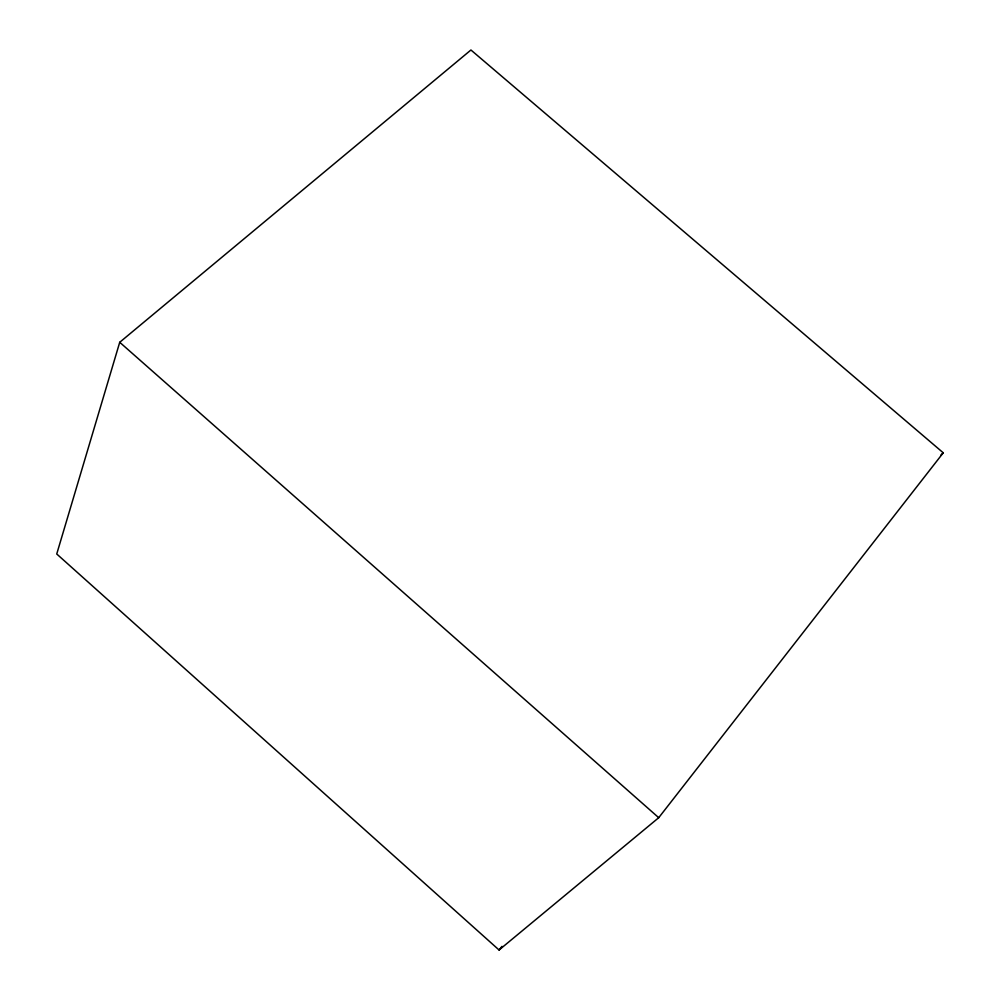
<?xml version="1.0" encoding="UTF-8"?>
<svg xmlns="http://www.w3.org/2000/svg" width="1000" height="1000" viewBox="0 0 1000 1000"><rect width="100%" height="100%" fill="white"/><g stroke="black" fill="none" stroke-linecap="round" stroke-linejoin="round"><path stroke-width="1.5" d="M119.725 342.287L56.737 553.987L499.075 950L658.725 817.7L943.263 452.812L470.938 50L119.725 342.287L658.725 817.7M499.075 950L501.987 946.35M940.987 454.938L943.263 452.812"/></g></svg>
